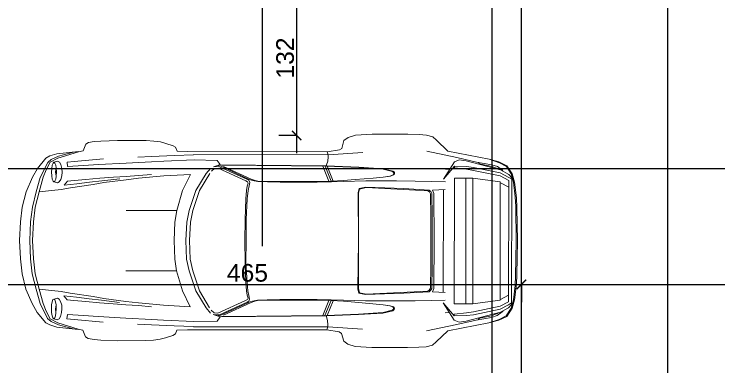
# Model space of a CAD drawing. Extents: x 250879 to 348495, y -51522 to -9360.
# Drawn here: x 307716 to 308315, y -22061 to -21761 of the extents above; entities that cross this region are included whole.
import ezdxf

# ---------------------------------------------------------------- set-up
doc = ezdxf.new("R2010")
doc.units = 0
doc.layers.get('0').update_dxf_attribs({"linetype": 'CONTINUOUS'})
doc.layers.get('DEFPOINTS').update_dxf_attribs({"color": 9, "linetype": 'CONTINUOUS'})
for name, color, linetype in [('AXIS', 1, 'CONTINUOUS'), ('FURNITURE', 4, 'CONTINUOUS'), ('HATCH', 8, 'CONTINUOUS'), ('WALL', 7, 'CONTINUOUS')]:
    doc.layers.add(name, color=color, linetype=linetype)
doc.layers.add('FIGURES', color=153, linetype='CONTINUOUS', lineweight=0)
doc.styles.get("Standard").update_dxf_attribs({"font": 'sanss___.ttf', "height": 15})
doc.dimstyles.new('STANDARD$0', dxfattribs={"dimscale": 0, "dimtxt": 12, "dimasz": 8, "dimexe": 15, "dimexo": 0.0625, "dimgap": 2, "dimtad": 1, "dimdec": 0, "dimzin": 0, "dimdsep": 46, "dimtxsty": 'Standard', "dimblk1": 'ARCHTICK', "dimblk2": 'ARCHTICK', "dimsah": 1, "dimcen": 0.09, "dimdle": 15, "dimclrd": 3, "dimclre": 3, "dimclrt": 3, "dimazin": 0, "dimtfac": 1, "dimtdec": 0, "dimtofl": 0, "dimtmove": 1, "dimatfit": 3, "dimldrblk": 'ARCHTICK', "dimfxl": 1.0455, "dimfxlon": 1, "dimtolj": 1, "dimtzin": 0, "dimarcsym": 0})

# ---------------------------------------------------------------- blocks, each defined once
blk = doc.blocks.new('_ARCHTICK')
at = {"color": 0, "linetype": 'ByBlock', "const_width": 0.15}
blk.add_lwpolyline([(-0.5, -0.5), (0.5, 0.5)], dxfattribs=at)
blk = doc.blocks.new('*D199')
at = {"layer": 'DEFPOINTS', "color": 0, "linetype": 'Continuous', "transparency": 16777216}
for p in [(307956.15, -21732.92), (307956.15, -21864.66), (307956.15, -21864.66)]:
    blk.add_point(p, dxfattribs=at)
at = {"layer": 'WALL', "color": 3, "linetype": 'Continuous', "lineweight": -2, "transparency": 16777216}
for p, q in [((307956.15, -21717.92), (307956.15, -21879.66)), ((307956.15, -21732.92), (307941.15, -21732.92)), ((307956.15, -21864.66), (307941.15, -21864.66))]:
    blk.add_line(p, q, dxfattribs=at)
at = {"layer": 'WALL', "color": 3, "linetype": 'Continuous', "lineweight": -2, "transparency": 16777216, "xscale": 8, "yscale": 8, "zscale": 8}
for p, rotation in [((307956.15, -21732.92), 90), ((307956.15, -21864.66), 270)]:
    blk.add_blockref('_ARCHTICK', p, dxfattribs=dict(at, rotation=rotation))
at = {"layer": 'WALL', "color": 3, "linetype": 'Continuous', "transparency": 16777216, "insert": (307946.41, -21798.79), "char_height": 15, "attachment_point": 5, "rotation": 90}
blk.add_mtext('\\A1;132', dxfattribs=at)
blk = doc.blocks.new('AXISG')
at = {"layer": 'AXIS'}
for p, q in [((306395.36, -19949.16), (306395.36, -23531.69)), ((305587.52, -21892.83), (307936.9, -21892.83))]:
    blk.add_line(p, q, dxfattribs=at)
blk = doc.blocks.new('XREF1$0$02PCAR09')
at = {"color": 0, "linetype": 'ByBlock'}
for p, q in [((-136.04, 35.43), (-138.14, 34.83)), ((-133.57, 35.58), (-136.04, 35.43)), ((-129.86, 35.7), (-133.57, 35.58)), ((-117.88, 35.7), (-129.86, 35.7)), ((-112.33, 35.34), (-117.88, 35.7)), ((-139.39, 33.77), (-143.26, 30.05)), ((-138.14, 34.83), (-139.39, 33.77)), ((-109.85, 34.59), (-112.33, 35.34)), ((-108.47, 33.6), (-109.85, 34.59)), ((-107.73, 30.95), (-108.47, 33.6)), ((-47.09, 33.02), (-48.85, 32.53)), ((-44.85, 33.29), (-47.09, 33.02)), ((-42.26, 33.45), (-44.85, 33.29)), ((-32.75, 33.53), (-42.26, 33.45)), ((-27.18, 33.31), (-32.75, 33.53)), ((-24.96, 33.14), (-27.18, 33.31)), ((-22.98, 32.83), (-24.96, 33.14)), ((-107, 30.43), (-107.73, 30.95)), ((-52.16, 31.23), (-52.64, 29.95)), ((-51.29, 31.76), (-52.16, 31.23)), ((-48.85, 32.53), (-51.29, 31.76)), ((-22.13, 32.24), (-22.98, 32.83)), ((-21.22, 30), (-22.13, 32.24)), ((-143.26, 30.05), (-157.04, 27.42)), ((-136.16, 30.07), (-146.25, 27.9)), ((-103.18, 28.82), (-114.79, 29.59)), ((-102.8, 29.76), (-107, 30.43)), ((-103.18, 28.82), (-102.8, 29.76)), ((-58.2, 28.79), (-103.18, 28.82)), ((-103.18, 28.09), (-103.18, 28.82)), ((-56.22, 29.83), (-102.8, 29.76)), ((-58.2, 28.77), (-51.78, 28.55)), ((-52.64, 29.95), (-56.22, 29.83)), ((-51.78, 28.55), (-44.15, 28.14)), ((-19.65, 29.66), (-21.22, 30)), ((-12.48, 29.04), (-19.65, 29.78)), ((-12.79, 27.56), (-19.65, 29.66)), ((-13.04, 28.18), (-17.96, 29.55)), ((-10.14, 28.29), (-12.48, 29.04)), ((-8.78, 27.56), (-10.14, 28.29)), ((-162.98, 25.22), (-160.29, 26.5)), ((-160.49, 26.23), (-162.81, 24.98)), ((-149.39, 26.87), (-160.88, 23.8)), ((-157.04, 27.42), (-160.49, 26.23)), ((-160.29, 26.5), (-157.04, 27.42)), ((-152.81, 26.43), (-157.91, 25.53)), ((-153.47, 26.28), (-153.83, 25.85)), ((-146.25, 27.9), (-152.81, 26.43)), ((-147.04, 27.13), (-149.39, 26.87)), ((-145.43, 26.52), (-147.04, 27.13)), ((-141.73, 20.71), (-145.43, 26.52)), ((-103.06, 26.7), (-103.18, 28.09)), ((-102.68, 25.44), (-103.06, 26.7)), ((-67.1, 25.46), (-66.11, 26.89)), ((-58.32, 27.06), (-66.11, 26.89)), ((-48.2, 26.63), (-58.32, 27.06)), ((-44.15, 26.41), (-48.2, 26.63)), ((-44.15, 28.14), (-39.54, 27.93)), ((-35.6, 25.95), (-44.15, 26.41)), ((-26.33, 25.46), (-35.6, 25.95)), ((-28.03, 27.35), (-18.29, 26.45)), ((-18.29, 26.45), (-15.88, 26.19)), ((-15.88, 26.19), (-16.03, 24.72)), ((-13.76, 25.41), (-13.28, 26.26)), ((-13.28, 26.26), (-12.67, 26.55)), ((-10.59, 27.09), (-13.04, 28.18)), ((-10.26, 26.19), (-12.79, 27.56)), ((-12.67, 26.55), (-11.49, 26.19)), ((-12.07, 25.22), (-11.81, 25.93)), ((-11.81, 25.93), (-11.49, 26.19)), ((-11.49, 26.19), (-11.18, 25.93)), ((-11.18, 25.93), (-10.93, 25.22)), ((-9.43, 26.13), (-10.59, 27.09)), ((-8.9, 23.63), (-10.26, 26.19)), ((-6.9, 21.08), (-9.43, 26.13)), ((-5.94, 24.09), (-8.78, 27.56)), ((-164.79, 22.49), (-162.98, 25.22)), ((-162.81, 24.98), (-164.42, 22.49)), ((-160.88, 23.8), (-163.6, 22.32)), ((-161.5, 23.73), (-161.74, 23.33)), ((-159.78, 24.91), (-161.5, 23.73)), ((-151.85, 24.65), (-160.77, 22.81)), ((-160.77, 21.82), (-151.85, 23.66)), ((-159.78, 24.24), (-160.17, 23.99)), ((-157.91, 25.53), (-159.78, 24.91)), ((-157.91, 25.01), (-159.78, 24.24)), ((-153.83, 25.85), (-157.91, 25.01)), ((-149.51, 24.91), (-151.85, 24.65)), ((-151.85, 23.66), (-149.51, 24.04)), ((-145.43, 25.03), (-149.51, 24.91)), ((-149.51, 24.04), (-145.43, 24.53)), ((-145.43, 25.03), (-141.73, 20.73)), ((-145.43, 24.53), (-145.43, 25.03)), ((-142.39, 24.02), (-143.85, 23.95)), ((-124.86, 23.34), (-121.58, 24.14)), ((-124.69, 23.22), (-121.6, 24.01)), ((-121.6, 24.01), (-113.44, 24.57)), ((-121.58, 24.14), (-113.44, 24.69)), ((-113.44, 24.69), (-102.68, 25.08)), ((-113.44, 24.57), (-102.68, 24.96)), ((-104.9, 20.03), (-102.9, 24.96)), ((-104.22, 19.99), (-102.17, 24.96)), ((-101.45, 24.96), (-103.47, 19.98)), ((-67.1, 25.44), (-102.68, 25.06)), ((-102.68, 25.08), (-102.68, 25.44)), ((-102.68, 24.94), (-67.65, 25.32)), ((-102.68, 25.06), (-102.68, 24.94)), ((-77.45, 20.66), (-68.24, 24.88)), ((-67.39, 24.89), (-76.59, 20.66)), ((-76.17, 20.52), (-66.86, 24.77)), ((-66.4, 24.24), (-75.65, 20.03)), ((-66.42, 25.2), (-67.39, 24.89)), ((-67.1, 25.54), (-67.1, 25.54)), ((-64.81, 24.72), (-67.1, 25.46)), ((-66.86, 24.77), (-65.78, 24.81)), ((-65.14, 24.16), (-66.4, 24.24)), ((-65.78, 24.81), (-64.81, 24.72)), ((-64.13, 23.29), (-65.14, 24.16)), ((-62.4, 22.49), (-63.89, 24.21)), ((-21.41, 25.08), (-26.33, 25.46)), ((-16.03, 24.72), (-21.41, 25.08)), ((-14.22, 22.91), (-14.12, 24.14)), ((-14.12, 24.14), (-13.76, 25.41)), ((-12.31, 22.86), (-12.22, 24.26)), ((-12.22, 24.26), (-12.07, 25.22)), ((-12.22, 24.26), (-12.04, 22.86)), ((-10.93, 25.22), (-10.74, 24.13)), ((-10.74, 24.13), (-10.69, 22.86)), ((-7.91, 21.15), (-8.9, 23.63)), ((-4.27, 21.14), (-5.94, 24.09)), ((-165.56, 19.69), (-164.79, 22.49)), ((-164.42, 22.49), (-165.19, 19.69)), ((-163.6, 22.32), (-164.59, 21.21)), ((-163.6, 21.32), (-164.59, 20.71)), ((-160.77, 22.81), (-163.6, 21.32)), ((-163.6, 20.33), (-160.77, 21.82)), ((-125.42, 22.45), (-125.37, 22.96)), ((-125.08, 22.11), (-125.42, 22.45)), ((-125.37, 22.96), (-124.86, 23.34)), ((-125.15, 22.43), (-125.13, 22.84)), ((-124.89, 22.11), (-125.15, 22.43)), ((-125.13, 22.84), (-124.69, 23.22)), ((-124.01, 21.73), (-125.08, 22.11)), ((-123.84, 21.73), (-124.89, 22.11)), ((-121.62, 21.38), (-124.01, 21.73)), ((-121.62, 21.38), (-123.84, 21.73)), ((-118.22, 21.03), (-121.62, 21.38)), ((-60.22, 16.82), (-63.6, 22.49)), ((-58.97, 16.82), (-62.4, 22.49)), ((-57.13, 22.11), (-54.53, 16.8)), ((-48.2, 21.63), (-57.13, 22.11)), ((-39.78, 20.85), (-48.2, 21.63)), ((-39.78, 21.75), (-44.12, 22.11)), ((-35.6, 21.46), (-39.78, 21.75)), ((-31.38, 21.21), (-35.6, 21.46)), ((-14.12, 21.68), (-14.22, 22.91)), ((-13.76, 20.44), (-14.12, 21.68)), ((-12.24, 21.56), (-12.31, 22.86)), ((-12.04, 22.86), (-12.24, 21.56)), ((-12.07, 20.57), (-12.24, 21.58)), ((-10.74, 21.58), (-10.93, 20.51)), ((-10.69, 22.86), (-10.74, 21.58)), ((-166.21, 14.44), (-165.56, 19.69)), ((-165.19, 19.69), (-165.8, 14.82)), ((-164.59, -21.21), (-164.59, 21.21)), ((-163.6, 20.33), (-163.6, -20.33)), ((-163.6, 18.05), (-160.88, 19.53)), ((-160.77, 19.82), (-151.61, 21.07)), ((-160.77, 19.82), (-160.77, -19.82)), ((-151.61, 21.07), (-151.61, -21.07)), ((-151.61, 21.07), (-145.43, 21.07)), ((-149.26, 21.07), (-149.26, -21.19)), ((-145.43, -21.07), (-145.43, 21.07)), ((-137.77, 19.96), (-142.39, 19.75)), ((-132.34, 20.03), (-137.77, 19.96)), ((-126.04, 20.1), (-132.34, 20.03)), ((-115.78, 20.11), (-126.04, 20.1)), ((-112.19, 20.51), (-118.22, 21.03)), ((-108.37, 19.87), (-115.78, 20.11)), ((-108.37, 20.23), (-112.19, 20.51)), ((-104.22, 19.99), (-108.37, 20.23)), ((-104.27, 19.73), (-108.37, 19.87)), ((-99.56, 19.65), (-104.27, 19.73)), ((-99.52, 19.84), (-104.22, 19.99)), ((-87.11, 19.64), (-99.56, 19.65)), ((-87.11, 19.87), (-99.52, 19.84)), ((-82.86, 19.87), (-87.11, 19.87)), ((-82.86, 19.72), (-87.11, 19.64)), ((-79.67, 19.98), (-82.86, 19.87)), ((-79.63, 19.86), (-82.86, 19.72)), ((-79.67, 19.96), (-78.74, 20.2)), ((-77.89, 20.2), (-79.63, 19.86)), ((-78.74, 20.2), (-77.45, 20.66)), ((-77.21, 20.44), (-77.89, 20.2)), ((-76.59, 20.66), (-77.21, 20.44)), ((-76.95, 19.52), (-76.71, 20.25)), ((-76.73, 18.37), (-76.95, 19.52)), ((-76.71, 20.25), (-76.17, 20.52)), ((-76.22, 19.69), (-76.44, 19.24)), ((-76.44, 19.24), (-76.15, 18.22)), ((-75.65, 20.03), (-76.22, 19.69)), ((-35.6, 20.37), (-39.78, 20.85)), ((-28.21, 19.38), (-35.6, 20.37)), ((-33.48, 20.69), (-27.45, 19.99)), ((-26.79, 20.88), (-31.38, 21.21)), ((-24.62, 18.78), (-28.21, 19.38)), ((-27.45, 19.99), (-23.36, 19.5)), ((-22.2, 20.45), (-26.79, 20.88)), ((-23.36, 19.5), (-19.12, 18.97)), ((-18.2, 20.06), (-22.2, 20.45)), ((-19.12, 18.97), (-14.89, 18.51)), ((-16, 19.87), (-18.2, 20.06)), ((-14.89, 18.51), (-16, 19.87)), ((-13.28, 19.65), (-13.76, 20.44)), ((-12.67, 19.33), (-13.28, 19.65)), ((-11.49, 19.6), (-12.67, 19.33)), ((-11.81, 19.84), (-12.07, 20.57)), ((-11.49, 19.6), (-11.81, 19.84)), ((-11.18, 19.81), (-11.49, 19.6)), ((-10.93, 20.51), (-11.18, 19.81)), ((-6.56, 16.32), (-7.91, 21.15)), ((-5.57, 16.32), (-6.9, 21.08)), ((-2.17, 16.31), (-4.27, 21.14)), ((-138.14, 17.06), (-142.38, 17.26)), ((-141.73, 17.26), (-141.73, -17.16)), ((-138.57, 15.9), (-138.14, 17.06)), ((-137.51, 16.58), (-137.9, 15.9)), ((-136.98, 17.01), (-137.51, 16.58)), ((-137.08, 16.44), (-136.55, 16.78)), ((-128.55, 17.52), (-136.98, 17.01)), ((-136.55, 16.78), (-115.95, 17.82)), ((-115.76, 17.94), (-128.55, 17.52)), ((-115.95, 17.82), (-113.73, 17.36)), ((-113.56, 17.48), (-115.76, 17.94)), ((-113.73, 17.36), (-113.35, 15.95)), ((-113.2, 16.07), (-113.56, 17.48)), ((-76.42, 16.82), (-76.73, 18.37)), ((-76.1, 14.07), (-76.42, 16.82)), ((-76.15, 18.22), (-75.93, 16.82)), ((-75.93, 16.82), (-75.72, 13.98)), ((-60.22, 16.82), (-60.22, 16.82)), ((-58, 10.14), (-60.22, 16.82)), ((-56.75, 10.14), (-58.97, 16.82)), ((-54.53, 16.8), (-52.55, 10.14)), ((-17.01, 17.6), (-24.62, 18.78)), ((-13.95, 17.11), (-17.01, 17.6)), ((-6.56, 16.32), (-13.95, 17.11)), ((-166.35, 11.22), (-166.21, 14.44)), ((-165.8, 14.82), (-165.94, 11.59)), ((-138.66, 0), (-138.57, 15.9)), ((-137.9, 15.9), (-138.04, 8.28)), ((-137.56, 8.16), (-137.48, 15.78)), ((-137.48, 15.78), (-137.08, 16.44)), ((-113.4, -0.02), (-113.2, 16.07)), ((-113.35, 15.95), (-113.4, 0.02)), ((-5.26, 11.13), (-6.56, 16.32)), ((-4.27, 11.13), (-5.57, 16.32)), ((-0.87, 11.13), (-2.17, 16.31)), ((-76.1, 14.07), (-75.74, 7.15)), ((-75.72, 13.98), (-75.43, 7.15)), ((-166.57, 0.02), (-166.35, 11.22)), ((-165.94, 11.59), (-166.08, 0)), ((-57.13, 6.18), (-58, 10.14)), ((-55.9, 6.18), (-56.75, 10.14)), ((-52.55, 10.14), (-44.12, 10.09)), ((-52.55, 10.14), (-51.92, 6.18)), ((-44.12, 10.09), (-35.6, 10.09)), ((-4.7, 6.2), (-5.26, 11.13)), ((-3.7, 6.2), (-4.27, 11.13)), ((-0.31, 6.18), (-0.87, 11.13)), ((-138.04, 8.28), (-138.04, 0)), ((-137.56, 0), (-137.56, 8.16)), ((-75.74, 7.15), (-75.77, 0)), ((-75.43, 7.15), (-75.4, 0)), ((-56.89, 0), (-57.13, 6.18)), ((-55.64, 0), (-55.9, 6.18)), ((-51.92, 6.18), (-51.68, 0)), ((-4.39, 0), (-4.7, 6.2)), ((-3.4, 0), (-3.7, 6.2)), ((0, 0), (-0.31, 6.18)), ((-165.94, -11.59), (-166.08, 0)), ((-138.66, 0), (-138.57, -15.9)), ((-138.04, -8.28), (-138.04, 0)), ((-137.56, 0), (-137.56, -8.16)), ((-113.4, 0.02), (-113.2, -16.07)), ((-75.74, -7.15), (-75.77, 0)), ((-75.43, -7.15), (-75.4, 0)), ((-56.89, 0), (-57.13, -6.18)), ((-55.64, 0), (-55.9, -6.18)), ((-51.92, -6.18), (-51.68, 0)), ((-4.39, 0), (-4.7, -6.2)), ((-3.4, 0), (-3.7, -6.2)), ((0, 0), (-0.31, -6.18)), ((-166.57, -0.02), (-166.35, -11.22)), ((-113.35, -15.95), (-113.4, -0.02)), ((-57.13, -6.18), (-58, -10.14)), ((-55.9, -6.18), (-56.75, -10.14)), ((-52.55, -10.14), (-51.92, -6.18)), ((-4.7, -6.2), (-5.26, -11.13)), ((-3.7, -6.2), (-4.27, -11.13)), ((-0.31, -6.18), (-0.87, -11.13)), ((-137.9, -15.9), (-138.04, -8.28)), ((-137.56, -8.16), (-137.48, -15.78)), ((-76.1, -14.07), (-75.74, -7.15)), ((-75.72, -13.98), (-75.43, -7.15)), ((-166.35, -11.22), (-166.21, -14.44)), ((-165.8, -14.82), (-165.94, -11.59)), ((-58, -10.14), (-60.22, -16.82)), ((-56.75, -10.14), (-58.97, -16.82)), ((-54.53, -16.8), (-52.55, -10.14)), ((-52.55, -10.14), (-44.12, -10.09)), ((-44.12, -10.09), (-35.6, -10.09)), ((-5.26, -11.13), (-6.56, -16.32)), ((-4.27, -11.13), (-5.57, -16.32)), ((-0.87, -11.13), (-2.17, -16.31)), ((-76.1, -14.07), (-76.42, -16.82)), ((-75.93, -16.82), (-75.72, -13.98)), ((-166.21, -14.44), (-165.56, -19.69)), ((-165.19, -19.69), (-165.8, -14.82)), ((-138.57, -15.9), (-138.14, -17.06)), ((-137.51, -16.58), (-137.9, -15.9)), ((-137.48, -15.78), (-137.08, -16.44)), ((-137.08, -16.44), (-136.55, -16.78)), ((-113.73, -17.36), (-113.35, -15.95)), ((-113.2, -16.07), (-113.56, -17.48)), ((-6.56, -16.32), (-13.95, -17.11)), ((-6.56, -16.32), (-7.91, -21.15)), ((-5.57, -16.32), (-6.9, -21.08)), ((-2.17, -16.31), (-4.27, -21.14)), ((-163.6, -18.05), (-160.88, -19.53)), ((-138.14, -17.06), (-142.38, -17.26)), ((-136.98, -17.01), (-137.51, -16.58)), ((-128.55, -17.52), (-136.98, -17.01)), ((-136.55, -16.78), (-115.95, -17.82)), ((-115.76, -17.94), (-128.55, -17.52)), ((-115.95, -17.82), (-113.73, -17.36)), ((-113.56, -17.48), (-115.76, -17.94)), ((-76.73, -18.37), (-76.95, -19.52)), ((-76.42, -16.82), (-76.73, -18.37)), ((-76.44, -19.24), (-76.15, -18.22)), ((-76.15, -18.22), (-75.93, -16.82)), ((-60.22, -16.82), (-63.6, -22.49)), ((-58.97, -16.82), (-62.4, -22.49)), ((-60.22, -16.82), (-60.22, -16.82)), ((-57.13, -22.11), (-54.53, -16.8)), ((-24.62, -18.78), (-28.21, -19.38)), ((-17.01, -17.6), (-24.62, -18.78)), ((-19.12, -18.97), (-14.89, -18.51)), ((-13.95, -17.11), (-17.01, -17.6)), ((-14.89, -18.51), (-16, -19.87)), ((-165.56, -19.69), (-164.79, -22.49)), ((-164.42, -22.49), (-165.19, -19.69)), ((-163.6, -21.32), (-164.59, -20.71)), ((-163.6, -22.32), (-164.59, -21.21)), ((-163.6, -20.33), (-160.77, -21.82)), ((-160.77, -19.82), (-151.61, -21.07)), ((-151.61, -21.07), (-145.43, -21.07)), ((-141.73, -20.71), (-145.43, -26.52)), ((-145.43, -25.03), (-141.73, -20.73)), ((-137.77, -19.96), (-142.39, -19.75)), ((-132.34, -20.03), (-137.77, -19.96)), ((-126.04, -20.1), (-132.34, -20.03)), ((-115.78, -20.11), (-126.04, -20.1)), ((-118.22, -21.03), (-121.62, -21.38)), ((-112.19, -20.51), (-118.22, -21.03)), ((-108.37, -19.87), (-115.78, -20.11)), ((-108.37, -20.23), (-112.19, -20.51)), ((-104.27, -19.73), (-108.37, -19.87)), ((-104.22, -19.99), (-108.37, -20.23)), ((-104.9, -20.03), (-102.9, -24.96)), ((-99.56, -19.65), (-104.27, -19.73)), ((-99.52, -19.84), (-104.22, -19.99)), ((-104.22, -19.99), (-102.17, -24.96)), ((-101.45, -24.96), (-103.47, -19.98)), ((-87.11, -19.64), (-99.56, -19.65)), ((-87.11, -19.87), (-99.52, -19.84)), ((-82.86, -19.72), (-87.11, -19.64)), ((-82.86, -19.87), (-87.11, -19.87)), ((-79.63, -19.86), (-82.86, -19.72)), ((-79.67, -19.98), (-82.86, -19.87)), ((-79.67, -19.96), (-78.74, -20.2)), ((-77.89, -20.2), (-79.63, -19.86)), ((-78.74, -20.2), (-77.45, -20.66)), ((-77.21, -20.44), (-77.89, -20.2)), ((-77.45, -20.66), (-68.24, -24.88)), ((-76.59, -20.66), (-77.21, -20.44)), ((-76.95, -19.52), (-76.71, -20.25)), ((-76.71, -20.25), (-76.17, -20.52)), ((-67.39, -24.89), (-76.59, -20.66)), ((-76.22, -19.69), (-76.44, -19.24)), ((-75.65, -20.03), (-76.22, -19.69)), ((-76.17, -20.52), (-66.86, -24.77)), ((-66.4, -24.24), (-75.65, -20.03)), ((-39.78, -20.85), (-48.2, -21.63)), ((-35.6, -20.37), (-39.78, -20.85)), ((-28.21, -19.38), (-35.6, -20.37)), ((-31.38, -21.21), (-35.6, -21.46)), ((-33.48, -20.69), (-27.45, -19.99)), ((-26.79, -20.88), (-31.38, -21.21)), ((-27.45, -19.99), (-23.36, -19.5)), ((-22.2, -20.45), (-26.79, -20.88)), ((-23.36, -19.5), (-19.12, -18.97)), ((-18.2, -20.06), (-22.2, -20.45)), ((-16, -19.87), (-18.2, -20.06)), ((-13.76, -20.44), (-14.12, -21.68)), ((-13.28, -19.65), (-13.76, -20.44)), ((-12.67, -19.33), (-13.28, -19.65)), ((-11.49, -19.6), (-12.67, -19.33)), ((-12.07, -20.57), (-12.24, -21.58)), ((-11.81, -19.84), (-12.07, -20.57)), ((-11.49, -19.6), (-11.81, -19.84)), ((-11.18, -19.81), (-11.49, -19.6)), ((-10.93, -20.51), (-11.18, -19.81)), ((-10.74, -21.58), (-10.93, -20.51)), ((-6.9, -21.08), (-9.43, -26.13)), ((-7.91, -21.15), (-8.9, -23.63)), ((-4.27, -21.14), (-5.94, -24.09)), ((-164.79, -22.49), (-162.98, -25.22)), ((-162.81, -24.98), (-164.42, -22.49)), ((-160.77, -22.81), (-163.6, -21.32)), ((-160.88, -23.8), (-163.6, -22.32)), ((-161.5, -23.73), (-161.74, -23.33)), ((-160.77, -21.82), (-151.85, -23.66)), ((-151.85, -24.65), (-160.77, -22.81)), ((-125.08, -22.11), (-125.42, -22.45)), ((-125.42, -22.45), (-125.37, -22.96)), ((-125.37, -22.96), (-124.86, -23.34)), ((-124.89, -22.11), (-125.15, -22.43)), ((-125.15, -22.43), (-125.13, -22.84)), ((-125.13, -22.84), (-124.69, -23.22)), ((-124.01, -21.73), (-125.08, -22.11)), ((-123.84, -21.73), (-124.89, -22.11)), ((-124.86, -23.34), (-121.58, -24.14)), ((-124.69, -23.22), (-121.6, -24.01)), ((-121.62, -21.38), (-124.01, -21.73)), ((-121.62, -21.38), (-123.84, -21.73)), ((-64.13, -23.29), (-65.14, -24.16)), ((-62.4, -22.49), (-63.89, -24.21)), ((-48.2, -21.63), (-57.13, -22.11)), ((-39.78, -21.75), (-44.12, -22.11)), ((-35.6, -21.46), (-39.78, -21.75)), ((-14.12, -21.68), (-14.22, -22.91)), ((-14.22, -22.91), (-14.12, -24.14)), ((-12.24, -21.56), (-12.31, -22.86)), ((-12.31, -22.86), (-12.22, -24.26)), ((-12.04, -22.86), (-12.24, -21.56)), ((-12.22, -24.26), (-12.04, -22.86)), ((-10.69, -22.86), (-10.74, -21.58)), ((-10.74, -24.13), (-10.69, -22.86)), ((-162.98, -25.22), (-160.29, -26.5)), ((-160.49, -26.23), (-162.81, -24.98)), ((-159.78, -24.91), (-161.5, -23.73)), ((-149.39, -26.87), (-160.88, -23.8)), ((-159.78, -24.24), (-160.17, -23.99)), ((-157.91, -25.01), (-159.78, -24.24)), ((-157.91, -25.53), (-159.78, -24.91)), ((-153.83, -25.85), (-157.91, -25.01)), ((-152.81, -26.43), (-157.91, -25.53)), ((-153.47, -26.28), (-153.83, -25.85)), ((-151.85, -23.66), (-149.51, -24.04)), ((-149.51, -24.91), (-151.85, -24.65)), ((-149.51, -24.04), (-145.43, -24.53)), ((-145.43, -25.03), (-149.51, -24.91)), ((-145.43, -24.53), (-145.43, -25.03)), ((-142.39, -24.02), (-143.85, -23.95)), ((-121.6, -24.01), (-113.44, -24.57)), ((-121.58, -24.14), (-113.44, -24.69)), ((-113.44, -24.57), (-102.68, -24.96)), ((-113.44, -24.69), (-102.68, -25.08)), ((-102.68, -25.44), (-103.06, -26.7)), ((-102.68, -25.06), (-102.68, -24.94)), ((-102.68, -24.94), (-67.65, -25.32)), ((-67.1, -25.44), (-102.68, -25.06)), ((-102.68, -25.08), (-102.68, -25.44)), ((-66.42, -25.2), (-67.39, -24.89)), ((-64.81, -24.72), (-67.1, -25.46)), ((-67.1, -25.46), (-66.11, -26.89)), ((-67.1, -25.54), (-67.1, -25.54)), ((-66.86, -24.77), (-65.78, -24.81)), ((-65.14, -24.16), (-66.4, -24.24)), ((-65.78, -24.81), (-64.81, -24.72)), ((-26.33, -25.46), (-35.6, -25.95)), ((-21.41, -25.08), (-26.33, -25.46)), ((-16.03, -24.72), (-21.41, -25.08)), ((-15.88, -26.19), (-16.03, -24.72)), ((-14.12, -24.14), (-13.76, -25.41)), ((-13.76, -25.41), (-13.28, -26.26)), ((-12.22, -24.26), (-12.07, -25.22)), ((-12.07, -25.22), (-11.81, -25.93)), ((-11.18, -25.93), (-10.93, -25.22)), ((-10.93, -25.22), (-10.74, -24.13)), ((-8.9, -23.63), (-10.26, -26.19)), ((-5.94, -24.09), (-8.78, -27.56)), ((-157.04, -27.42), (-160.49, -26.23)), ((-160.29, -26.5), (-157.04, -27.42)), ((-143.26, -30.05), (-157.04, -27.42)), ((-146.25, -27.9), (-152.81, -26.43)), ((-147.04, -27.13), (-149.39, -26.87)), ((-145.43, -26.52), (-147.04, -27.13)), ((-136.16, -30.07), (-146.25, -27.9)), ((-103.06, -26.7), (-103.18, -28.09)), ((-103.18, -28.09), (-103.18, -28.82)), ((-58.32, -27.06), (-66.11, -26.89)), ((-48.2, -26.63), (-58.32, -27.06)), ((-51.78, -28.55), (-44.15, -28.14)), ((-44.15, -26.41), (-48.2, -26.63)), ((-35.6, -25.95), (-44.15, -26.41)), ((-44.15, -28.14), (-39.54, -27.93)), ((-28.03, -27.35), (-18.29, -26.45)), ((-12.79, -27.56), (-19.65, -29.66)), ((-18.29, -26.45), (-15.88, -26.19)), ((-13.04, -28.18), (-17.96, -29.55)), ((-13.28, -26.26), (-12.67, -26.55)), ((-10.59, -27.09), (-13.04, -28.18)), ((-10.26, -26.19), (-12.79, -27.56)), ((-12.67, -26.55), (-11.49, -26.19)), ((-11.81, -25.93), (-11.49, -26.19)), ((-11.49, -26.19), (-11.18, -25.93)), ((-9.43, -26.13), (-10.59, -27.09)), ((-8.78, -27.56), (-10.14, -28.29)), ((-139.39, -33.77), (-143.26, -30.05)), ((-103.18, -28.82), (-114.79, -29.59)), ((-107, -30.43), (-107.73, -30.95)), ((-102.8, -29.76), (-107, -30.43)), ((-58.2, -28.79), (-103.18, -28.82)), ((-103.18, -28.82), (-102.8, -29.76)), ((-56.22, -29.83), (-102.8, -29.76)), ((-58.2, -28.77), (-51.78, -28.55)), ((-52.64, -29.95), (-56.22, -29.83)), ((-52.16, -31.23), (-52.64, -29.95)), ((-21.22, -30), (-22.13, -32.24)), ((-19.65, -29.66), (-21.22, -30)), ((-12.48, -29.04), (-19.65, -29.78)), ((-10.14, -28.29), (-12.48, -29.04)), ((-107.73, -30.95), (-108.47, -33.6)), ((-51.29, -31.76), (-52.16, -31.23)), ((-48.85, -32.53), (-51.29, -31.76)), ((-47.09, -33.02), (-48.85, -32.53)), ((-22.98, -32.83), (-24.96, -33.14)), ((-22.13, -32.24), (-22.98, -32.83)), ((-138.14, -34.83), (-139.39, -33.77)), ((-136.04, -35.43), (-138.14, -34.83)), ((-112.33, -35.34), (-117.88, -35.7)), ((-109.85, -34.59), (-112.33, -35.34)), ((-108.47, -33.6), (-109.85, -34.59)), ((-44.85, -33.29), (-47.09, -33.02)), ((-42.26, -33.45), (-44.85, -33.29)), ((-32.75, -33.53), (-42.26, -33.45)), ((-27.18, -33.31), (-32.75, -33.53)), ((-24.96, -33.14), (-27.18, -33.31)), ((-133.57, -35.58), (-136.04, -35.43)), ((-129.86, -35.7), (-133.57, -35.58)), ((-117.88, -35.7), (-129.86, -35.7))]:
    blk.add_line(p, q, dxfattribs=at)
blk = doc.blocks.new('*D1190')
at = {"layer": 'DEFPOINTS', "color": 0, "linetype": 'Continuous', "transparency": 16777216}
for p in [(308147.1, -21905.7), (308147.1, -21991.24), (307681.62, -22018.98)]:
    blk.add_point(p, dxfattribs=at)
at = {"layer": 'WALL', "color": 3, "linetype": 'Continuous', "lineweight": -2, "transparency": 16777216}
for p, q in [((307681.62, -21992.28), (307681.62, -21976.24)), ((307666.62, -21991.24), (308162.1, -21991.24)), ((308147.1, -21990.19), (308147.1, -22006.24))]:
    blk.add_line(p, q, dxfattribs=at)
at = {"layer": 'WALL', "color": 3, "linetype": 'Continuous', "lineweight": -2, "transparency": 16777216, "xscale": 8, "yscale": 8, "zscale": 8, "rotation": 180}
blk.add_blockref('_ARCHTICK', (307681.62, -21991.24), dxfattribs=at)
at = {"layer": 'WALL', "color": 3, "linetype": 'Continuous', "lineweight": -2, "transparency": 16777216, "xscale": 8, "yscale": 8, "zscale": 8}
blk.add_blockref('_ARCHTICK', (308147.1, -21991.24), dxfattribs=at)
at = {"layer": 'WALL', "color": 3, "linetype": 'Continuous', "transparency": 16777216, "insert": (307914.36, -21981.5), "char_height": 15, "attachment_point": 5}
blk.add_mtext('\\A1;465', dxfattribs=at)
blk = doc.blocks.new('*D1191')
at = {"layer": 'DEFPOINTS', "color": 0, "linetype": 'Continuous', "transparency": 16777216}
for p in [(308147.1, -21905.7), (308732.42, -21991.24), (308732.42, -22013.55)]:
    blk.add_point(p, dxfattribs=at)
at = {"layer": 'WALL', "color": 3, "linetype": 'Continuous', "lineweight": -2, "transparency": 16777216}
for p, q in [((308732.42, -21992.28), (308732.42, -21976.24)), ((308132.1, -21991.24), (308747.42, -21991.24)), ((308147.1, -21990.19), (308147.1, -22006.24))]:
    blk.add_line(p, q, dxfattribs=at)
at = {"layer": 'WALL', "color": 3, "linetype": 'Continuous', "lineweight": -2, "transparency": 16777216, "xscale": 8, "yscale": 8, "zscale": 8, "rotation": 180}
blk.add_blockref('_ARCHTICK', (308147.1, -21991.24), dxfattribs=at)
at = {"layer": 'WALL', "color": 3, "linetype": 'Continuous', "lineweight": -2, "transparency": 16777216, "xscale": 8, "yscale": 8, "zscale": 8}
blk.add_blockref('_ARCHTICK', (308732.42, -21991.24), dxfattribs=at)
at = {"layer": 'WALL', "color": 3, "linetype": 'Continuous', "transparency": 16777216, "insert": (308439.76, -21981.51), "char_height": 15, "attachment_point": 5}
blk.add_mtext('\\A1;585', dxfattribs=at)
blk = doc.blocks.new('*D1197')
at = {"layer": 'DEFPOINTS', "color": 0, "linetype": 'Continuous', "transparency": 16777216}
for p in [(308202.69, -21732.92), (308271.43, -21732.92), (308252.22, -23088)]:
    blk.add_point(p, dxfattribs=at)
at = {"layer": 'WALL', "color": 3, "linetype": 'Continuous', "lineweight": -2, "transparency": 16777216}
for p, q in [((308271.43, -23103), (308271.43, -21717.92)), ((308270.38, -21732.92), (308286.43, -21732.92)), ((308270.38, -23088), (308286.43, -23088))]:
    blk.add_line(p, q, dxfattribs=at)
at = {"layer": 'WALL', "color": 3, "linetype": 'Continuous', "lineweight": -2, "transparency": 16777216, "xscale": 8, "yscale": 8, "zscale": 8}
for p, rotation in [((308271.43, -21732.92), 90), ((308271.43, -23088), 270)]:
    blk.add_blockref('_ARCHTICK', p, dxfattribs=dict(at, rotation=rotation))
at = {"layer": 'WALL', "color": 3, "linetype": 'Continuous', "transparency": 16777216, "insert": (308261.69, -22410.46), "char_height": 15, "attachment_point": 5, "rotation": 90}
blk.add_mtext('\\A1;1355', dxfattribs=at)

msp = doc.modelspace()

# ---------------------------------------------------------------- linework, layer by layer
at = {"layer": 'AXIS'}
for p, q in [((308122.10061, -19873.99297), (308122.10061, -23531.69157)), ((307926.86217, -21420.05183), (307926.86217, -21958.86796)), ((307357.48806, -21892.83296), (309663.64124, -21892.83296))]:
    msp.add_line(p, q, dxfattribs=at)
at = {"layer": 'FURNITURE', "ltscale": 3}
msp.add_line((308147.10061, -23077.99755), (308147.10061, -20397.0995), dxfattribs=at)
at = {"layer": 'HATCH', "linetype": 'ByBlock', "ltscale": 3}
msp.add_line((307705.89641, -21892.83296), (308123.89641, -21892.83296), dxfattribs=at)
msp.add_line((307705.89641, -21892.83296), (308123.89641, -21892.83296), dxfattribs=at)

# ---------------------------------------------------------------- block references
at = {"layer": 'FIGURES', "lineweight": 0, "xscale": 2.539999999841102, "yscale": 2.539999999841102, "zscale": 2.539999999841102, "rotation": 179.923157586217}
msp.add_blockref('XREF1$0$02PCAR09', (307720.75062, -21953.86291, -260.82678), dxfattribs=at)
at = {"layer": 'WALL', "linetype": 'Continuous'}
msp.add_blockref('AXISG', (1726.73997, 0.16459), dxfattribs=at)

# ---------------------------------------------------------------- dimensions: what is measured, and where the dimension line sits
for base, p1, p2, picture, middle in [((307956.15047, -21864.6588), (307956.15047, -21732.91526), (307956.15047, -21864.6588), '*D199', (307946.41384, -21798.78703)), ((308271.4305, -21732.91526), (308252.22006, -23087.99755), (308202.68642, -21732.91526), '*D1197', (308261.69387, -22410.4564))]:
    dim = msp.add_linear_dim(base=base, p1=p1, p2=p2, angle=90, dimstyle='STANDARD$0', override={"dimscale": 1}, dxfattribs=at)
    dim.commit()
    dim.dimension.update_dxf_attribs({"geometry": picture, "text_midpoint": middle})
for base, p1, p2, picture, middle in [((308147.10061, -21991.23617), (307681.62373, -22018.98394), (308147.10061, -21905.70167), '*D1190', (307914.36217, -21981.49955)), ((308732.41953, -21991.23617), (308147.10061, -21905.70167), (308732.41953, -22013.55355), '*D1191', (308439.76007, -21981.50983))]:
    dim = msp.add_linear_dim(base=base, p1=p1, p2=p2, dimstyle='STANDARD$0', override={"dimscale": 1}, dxfattribs=at)
    dim.commit()
    dim.dimension.update_dxf_attribs({"geometry": picture, "text_midpoint": middle})

doc.saveas('drawing.dxf')
